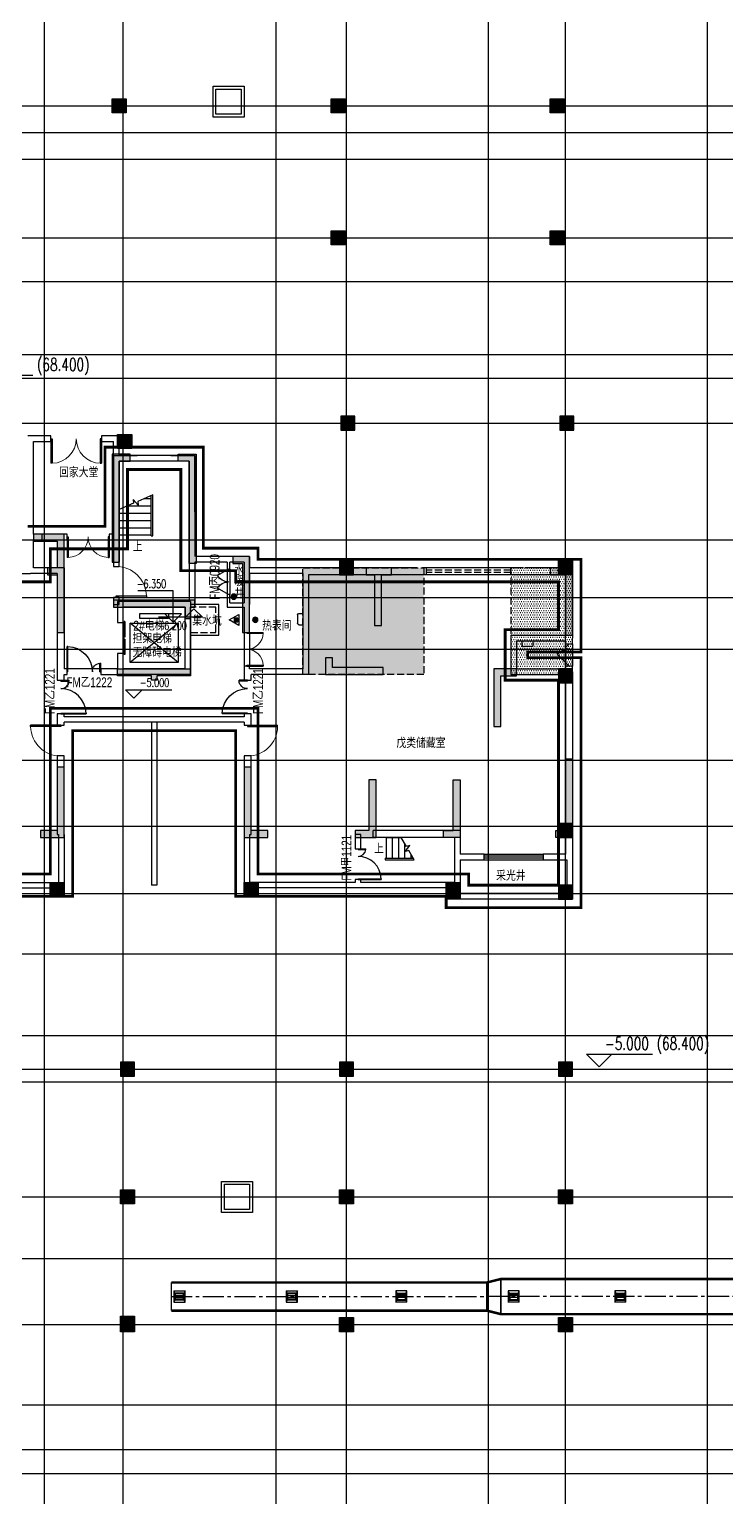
# Model space of a CAD drawing. Extents: x 369444 to 684549, y -549309 to 575337.
# Drawn here: x 442531 to 467325, y 120682 to 172933 of the extents above; entities that cross this region are included whole.
import ezdxf

# ---------------------------------------------------------------- set-up
doc = ezdxf.new("R2010")
doc.units = 0
doc.header["$LTSCALE"] = 1000
doc.header["$MEASUREMENT"] = 0
doc.linetypes.add('CENTER2', pattern=[1.125, 0.75, -0.125, 0.125, -0.125])
doc.linetypes.add('DASH', pattern=[0.35, 0.25, -0.1])
for name, color, linetype in [('A-ANNO-符号', 3, 'Continuous'), ('A-DIM-门窗', 181, 'Continuous'), ('A-STAIR', 83, 'Continuous'), ('A-WINDOW', 4, 'Continuous'), ('COLUMN', 9, 'Continuous'), ('DIM_ELEV', 3, 'Continuous'), ('DOOR_FIRE', 4, 'Continuous'), ('DOOR_FIRE_TEXT', 7, 'Continuous'), ('DOTE', 1, 'Continuous'), ('DUCT-排烟中心线', 5, 'CENTER2'), ('DUCT-排烟法兰', 4, 'Continuous'), ('DUCT-排烟管', 2, 'Continuous'), ('DUCT-排烟管端线', 4, 'Continuous'), ('EQUIP_地漏', 7, 'Continuous'), ('EQUIP_消防', 7, 'Continuous'), ('EVTR', 2, 'Continuous'), ('T-填充', 8, 'Continuous'), ('WALL', 9, 'Continuous'), ('WINDOW', 4, 'Continuous'), ('大样填充', 8, 'Continuous'), ('房间名称', 72, 'Continuous'), ('文字', 2, 'Continuous'), ('景观场地标高', 4, 'Continuous'), ('砼墙', 151, 'Continuous'), ('车库集水坑', 60, 'Continuous'), ('防火分区线', 7, 'Continuous'), ('集水坑', 4, 'Continuous'), ('风管标注', 3, 'Continuous')]:
    doc.layers.add(name, color=color, linetype=linetype)
doc.layers.add('A-WALL', color=2, linetype='Continuous', lineweight=30)
doc.styles.add('_HNSJY', font='HNSJY-07.shx', dxfattribs={"width": 0.75, "bigfont": 'HNSJY-HZ.shx'})
doc.styles.add('_TCH_DIM', font='SIMPLEX', dxfattribs={"bigfont": 'GBCBIG'})
doc.styles.add('HNSJY', font='hnsjy-07.shx', dxfattribs={"width": 0.8, "bigfont": 'hnsjy-hz.shx'})
pattern_1 = [(0, (0, 0), (39.6875, 79.375), [0, -79.375])]

# ---------------------------------------------------------------- blocks, each defined once
blk = doc.blocks.new('column500')
h = blk.add_hatch(color=0)
h.dxf.hatch_style = 1
h.paths.add_polyline_path([(-216381, -381440), (-215881, -381440), (-215881, -380940), (-216381, -380940)])
at = {"color": 0}
blk.add_lwpolyline([(-216381, -381440), (-215881, -381440), (-215881, -380940), (-216381, -380940)], close=True, dxfattribs=at)
blk = doc.blocks.new('56154dghgh')
at = {"layer": '车库集水坑', "lineweight": -2}
for points in [[(525097111, 3952329891), (525098211, 3952329891), (525098211, 3952328791), (525097111, 3952328791)], [(525097211, 3952329791), (525098111, 3952329791), (525098111, 3952328891), (525097211, 3952328891)]]:
    blk.add_lwpolyline(points, close=True, dxfattribs=at)
blk = doc.blocks.new('165gsff')
at = {"layer": 'COLUMN', "lineweight": -2, "ltscale": 6}
blk.add_hatch(color=256, dxfattribs=at).paths.add_polyline_path([(38490804507.5, 3905235777.5), (38490805007.5, 3905235777.5), (38490805007.5, 3905235177.5), (38490804507.5, 3905235177.5)])
at = {"color": 0}
blk.add_lwpolyline([(38490804507.5, 3905235777.5), (38490805007.5, 3905235777.5), (38490805007.5, 3905235177.5), (38490804507.5, 3905235177.5)], close=True, dxfattribs=at)
blk = doc.blocks.new('550zhuziokjdfsg')
at = {"layer": 'COLUMN', "lineweight": -2, "ltscale": 6}
blk.add_hatch(color=256, dxfattribs=at).paths.add_polyline_path([(38494751395, 3903816098), (38494751895, 3903816098), (38494751895, 3903815548), (38494751395, 3903815548)])
at = {"color": 0}
blk.add_lwpolyline([(38494751395, 3903816098), (38494751895, 3903816098), (38494751895, 3903815548), (38494751395, 3903815548)], close=True, dxfattribs=at)
blk = doc.blocks.new('fsdfsdfsd')
at = {"layer": 'WALL'}
for p, q in [((54191, -445456), (54041, -445456)), ((54241, -445506), (54241, -445806)), ((54191, -445856), (54041, -445856))]:
    blk.add_line(p, q, dxfattribs=at)
for centre, start, end in [((54191, -445506), 0, 90), ((54191, -445806), 270, 0)]:
    blk.add_arc(centre, 50, start, end, dxfattribs=at)
blk = doc.blocks.new('ryrtuytuyu')
at = {"layer": '砼墙', "color": 0, "lineweight": -2, "ltscale": 1}
for points in [[(511358, 262199), (511758, 262199), (511758, 262449), (511108, 262449), (511108, 258599), (511358, 258599)], [(513858, 258549), (513858, 262199), (513458, 262199), (513458, 262449), (514108, 262449), (514108, 258549)], [(509158, 258149), (509158, 256099), (509408, 256099), (509408, 258149), (509408, 259599), (508608, 259599), (508608, 259349), (509158, 259349), (509158, 258399), (508808, 258399), (508808, 258149)], [(516008, 256099), (516008, 258799), (515408, 258799), (515408, 258549), (515758, 258549), (515758, 256099)], [(520458, 256348), (520708, 256348), (520708, 258149), (521058, 258149), (521058, 258399), (520458, 258399), (520158, 258399), (520158, 258149), (520458, 258149)], [(526708, 258149), (527258, 258149), (527258, 255999), (527508, 255999), (527508, 258399), (526708, 258399)], [(511158, 257249), (511158, 256999), (513708, 256999), (513708, 256599), (513908, 256599), (513908, 256999), (514058, 256999), (514058, 257249), (513708, 257249)], [(518708, 255199), (518708, 254599), (520758, 254599), (520758, 254849), (518958, 254849), (518958, 255199)], [(512708, 254549), (512708, 254399), (512508, 254399), (512508, 254549), (511308, 254549), (511308, 254799), (513908, 254799), (513908, 254549)], [(525508, 254799), (524708, 254799), (524708, 252749), (524958, 252749), (524958, 254549), (525508, 254549)], [(527508, 251599), (527508, 248799), (526908, 248799), (526908, 249049), (527258, 249049), (527258, 251599)], [(509158, 251299), (509158, 249049), (508558, 249049), (508558, 248799), (509408, 248799), (509408, 251299)], [(515808, 251299), (515808, 248799), (516658, 248799), (516658, 249049), (516058, 249049), (516058, 251299)], [(520258, 250849), (520258, 249049), (519768, 249049), (519768, 248799), (520508, 248799), (520508, 249049), (520508, 250849)], [(523508, 250849), (523508, 249049), (523508, 248799), (522908, 248799), (522908, 249049), (523258, 249049), (523258, 250849)]]:
    blk.add_lwpolyline(points, close=True, dxfattribs=at)
blk = doc.blocks.new('$WINLIB2D$00000001')
at = {"color": 0}
for points in [[(-0.5, 0.5), (-0.5, -0.5)], [(-0.5, 0.5), (0.5, 0.5)], [(0.5, -0.5), (0.5, 0.5)], [(0.5, 0.167), (-0.5, 0.167)], [(0.5, -0.167), (-0.5, -0.167)], [(-0.5, -0.5), (0.5, -0.5)]]:
    blk.add_lwpolyline(points, dxfattribs=at)
blk = doc.blocks.new('treytruytuyu')
at = {"layer": 'T-填充'}
h = blk.add_hatch(dxfattribs=at)
h.set_pattern_fill('DOTS', color=256, scale=50, style=0)
h.set_pattern_definition(pattern_1)
h.paths.add_polyline_path([(177981, 262236), (182281, 262236), (182281, 258436), (177981, 258436)])
h.paths.add_polyline_path([(162981, 258436), (166581, 258436), (166581, 262236), (162981, 262236)])
h.paths.add_polyline_path([(148881, 262236), (152481, 262236), (152481, 258436), (148881, 258436)])
h.paths.add_polyline_path([(133081, 262236), (136681, 262236), (136681, 258436), (133081, 258436)])
h = blk.add_hatch(dxfattribs=at)
h.set_pattern_fill('DOTS', color=256, scale=50, style=0)
h.set_pattern_definition(pattern_1)
h.paths.add_polyline_path([(187581, 262236), (185381, 262236), (185381, 258436), (187581, 258436)])
at = {"layer": 'A-DIM-门窗', "color": 0, "linetype": 'DASH'}
for points in [[(177981, 262236), (182281, 262236), (182281, 258436), (177981, 258436)], [(187581, 262236), (185381, 262236), (185381, 258436), (187581, 258436)]]:
    blk.add_lwpolyline(points, close=True, dxfattribs=at)
blk = doc.blocks.new('yttytuyt')
at = {"layer": 'A-DIM-门窗'}
h = blk.add_hatch(color=0, dxfattribs=at)
h.dxf.hatch_style = 1
h.paths.add_polyline_path([(261169, 335806), (261169, 335656), (261369, 335656), (261369, 335806), (262569, 335806), (262569, 336056), (259969, 336056), (259969, 335806)])
h.paths.add_polyline_path([(269169, 332106), (269169, 330306), (269169, 330056), (268429, 330056), (268429, 330306), (268919, 330306), (268919, 332106)])
h.paths.add_polyline_path([(262719, 338506), (262719, 338256), (260169, 338256), (260169, 337856), (259969, 337856), (259969, 338256), (259819, 338256), (259819, 338506), (260169, 338506)])
h.paths.add_polyline_path([(269719, 339656), (269719, 339406), (269369, 339406), (269369, 337606), (269119, 337606), (269119, 339406), (268819, 339406), (268819, 339656), (269369, 339656)])
h.paths.add_polyline_path([(275369, 339656), (276169, 339656), (276169, 337256), (275919, 337256), (275919, 339406), (275369, 339406)])
h.paths.add_polyline_path([(253419, 337606), (253169, 337606), (253169, 339406), (252819, 339406), (252819, 339656), (253419, 339656), (253719, 339656), (253719, 339406), (253419, 339406)])
h.paths.add_polyline_path([(247169, 339406), (246619, 339406), (246619, 337256), (246369, 337256), (246369, 339656), (247169, 339656)])
h.paths.add_polyline_path([(248369, 336056), (249169, 336056), (249169, 334006), (248919, 334006), (248919, 335806), (248369, 335806)])
h.paths.add_polyline_path([(274169, 335806), (273619, 335806), (273619, 334006), (273369, 334006), (273369, 336056), (274169, 336056)])
h.paths.add_polyline_path([(257869, 337356), (257869, 340056), (258469, 340056), (258469, 339806), (258119, 339806), (258119, 337356)])
h.paths.add_polyline_path([(264719, 339406), (264719, 337356), (264469, 337356), (264469, 339406), (264469, 340856), (265269, 340856), (265269, 340606), (264719, 340606), (264719, 339656), (265069, 339656), (265069, 339406)])
h.paths.add_polyline_path([(276169, 330056), (275569, 330056), (275569, 330306), (275919, 330306), (275919, 332856), (276169, 332856)])
h.paths.add_polyline_path([(271919, 330306), (271569, 330306), (271569, 330056), (272169, 330056), (272169, 330306), (272169, 332106), (271919, 332106)])
h.paths.add_polyline_path([(264719, 332556), (264719, 330306), (265319, 330306), (265319, 330056), (264469, 330056), (264469, 332556)])
h.paths.add_polyline_path([(258069, 332556), (258069, 330056), (257219, 330056), (257219, 330306), (257819, 330306), (257819, 332556)])
h.paths.add_polyline_path([(253619, 332106), (253619, 330306), (254109, 330306), (254109, 330056), (253369, 330056), (253369, 330306), (253369, 332106)])
h.paths.add_polyline_path([(250369, 332106), (250369, 330306), (250369, 330056), (250969, 330056), (250969, 330306), (250619, 330306), (250619, 332106)])
h.paths.add_polyline_path([(246369, 332856), (246369, 330056), (246969, 330056), (246969, 330306), (246619, 330306), (246619, 332856)])
h.paths.add_polyline_path([(267619, 336456), (267619, 336106), (269419, 336106), (269419, 335856), (267369, 335856), (267369, 336456)])
h.paths.add_polyline_path([(255169, 336456), (255169, 335856), (253119, 335856), (253119, 336106), (254919, 336106), (254919, 336456)])
h.paths.add_polyline_path([(262519, 343456), (262119, 343456), (262119, 343706), (262769, 343706), (262769, 339856), (262519, 339856)])
h.paths.add_polyline_path([(260019, 339806), (260019, 343456), (260419, 343456), (260419, 343706), (259769, 343706), (259769, 339806)])
edge = h.paths.add_edge_path()
edge.add_line((276269, 339656), (276169, 339656))
edge.add_line((276269, 339406), (276169, 339406))
edge.add_line((276269, 330306), (276169, 330306))
edge.add_line((276269, 330056), (276169, 330056))
at = {"layer": '砼墙', "color": 0, "lineweight": -3, "ltscale": 1}
for points in [[(260019, 339806), (260019, 343456), (260419, 343456), (260419, 343706), (259769, 343706), (259769, 339806)], [(262519, 343456), (262119, 343456), (262119, 343706), (262769, 343706), (262769, 339856), (262519, 339856)], [(264719, 339406), (264719, 337356), (264469, 337356), (264469, 339406), (264469, 340856), (265269, 340856), (265269, 340606), (264719, 340606), (264719, 339656), (265069, 339656), (265069, 339406)], [(247169, 339406), (246619, 339406), (246619, 337256), (246369, 337256), (246369, 339656), (247169, 339656)], [(253419, 337606), (253169, 337606), (253169, 339406), (252819, 339406), (252819, 339656), (253419, 339656), (253719, 339656), (253719, 339406), (253419, 339406)], [(257869, 337356), (257869, 340056), (258469, 340056), (258469, 339806), (258119, 339806), (258119, 337356)], [(262719, 338506), (262719, 338256), (260169, 338256), (260169, 337856), (259969, 337856), (259969, 338256), (259819, 338256), (259819, 338506), (260169, 338506)], [(248369, 336056), (249169, 336056), (249169, 334006), (248919, 334006), (248919, 335806), (248369, 335806)], [(255169, 336456), (255169, 335856), (253119, 335856), (253119, 336106), (254919, 336106), (254919, 336456)], [(261169, 335806), (261169, 335656), (261369, 335656), (261369, 335806), (262569, 335806), (262569, 336056), (259969, 336056), (259969, 335806)], [(246369, 332856), (246369, 330056), (246969, 330056), (246969, 330306), (246619, 330306), (246619, 332856)], [(258069, 332556), (258069, 330056), (257219, 330056), (257219, 330306), (257819, 330306), (257819, 332556)], [(264719, 332556), (264719, 330306), (265319, 330306), (265319, 330056), (264469, 330056), (264469, 332556)], [(250369, 332106), (250369, 330306), (250369, 330056), (250969, 330056), (250969, 330306), (250619, 330306), (250619, 332106)], [(253619, 332106), (253619, 330306), (254109, 330306), (254109, 330056), (253369, 330056), (253369, 330306), (253369, 332106)]]:
    blk.add_lwpolyline(points, close=True, dxfattribs=at)
blk = doc.blocks.new('$TwtSys$00000141')
for p, q in [((-94, 8), (-10, 92)), ((-94, 8), (-10, 92)), ((-87, -35), (35, 87)), ((-87, -35), (35, 87)), ((-66, -66), (66, 66)), ((-66, -66), (66, 66)), ((-32, -87), (88, 33)), ((-32, -87), (88, 33)), ((11, -92), (92, -11)), ((11, -92), (92, -11))]:
    blk.add_line(p, q)
blk.add_circle((0, 0), 94)
blk.add_circle((0, 0), 94)
blk = doc.blocks.new('$ATTACHMENT$00000214')
h = blk.add_hatch()
h.set_pattern_fill('ANSI31', color=256, scale=200, style=0)
h.set_pattern_definition([(45, (-38543.802, -6842.639), (-17.67767, 17.67767), [])])
h.paths.add_polyline_path([(-65, 2), (65, 2), (65, -128), (-65, -128)])
for points in [[(0, 172), (-198, -172), (198, -172)], [(-65, 2), (65, 2), (65, -128), (-65, -128)]]:
    blk.add_lwpolyline(points, close=True)
blk = doc.blocks.new('truytuyiuy')
at = {"layer": 'EQUIP_地漏', "xscale": -0.9999999999999984, "rotation": 135.0000000000015}
for p in [(175511, 253571), (176281, 252751)]:
    blk.add_blockref('$TwtSys$00000141', p, dxfattribs=at)
at = {"layer": 'EQUIP_消防', "xscale": -1, "rotation": 90}
blk.add_blockref('$ATTACHMENT$00000214', (175529, 252747), dxfattribs=at)
blk = doc.blocks.new('$DorLib2D$00000002')
for p, q in [((-0.5, 0), (-0.5, 0.4875)), ((-0.475, 0.4875), (-0.5, 0.4875)), ((-0.475, 0), (-0.475, 0.4875)), ((0.475, 0), (0.475, 0.4875)), ((0.475, 0.4875), (0.5, 0.4875)), ((0.5, 0), (0.5, 0.4875)), ((-0.5, 0), (-0.475, 0)), ((0.5, 0), (0.475, 0))]:
    blk.add_line(p, q)
at = {"lineweight": 13}
for centre, start, end in [((-0.4875, 0), 0, 88.53072), ((0.4875, 0), 91.46928, 180)]:
    blk.add_arc(centre, 0.4875, start, end, dxfattribs=at)
blk = doc.blocks.new('$DorLib2D$00000225')
at = {"color": 0}
for p, q in [((0.475, -0.001), (0.475, 0.752)), ((0.475, 0.752), (0.5, 0.752)), ((0.5, -0.001), (0.5, 0.752)), ((-0.5, 0), (-0.5, 0.252)), ((-0.475, 0.252), (-0.5, 0.252)), ((-0.475, 0), (-0.5, 0)), ((-0.475, 0), (-0.475, 0.252)), ((0.475, -0.001), (0.5, -0.001))]:
    blk.add_line(p, q, dxfattribs=at)
for centre, radius, start, end in [((0.505, -0.002), 0.755, 92.2493, 179.7238), ((-0.501, 0.003), 0.251, 359.7899, 84.0974)]:
    blk.add_arc(centre, radius, start, end, dxfattribs=at)
blk = doc.blocks.new('$DORLIB2D$00000127')
at = {"color": 0}
for points in [[(-0.533, 0.795), (-0.533, 0.69)], [(-0.033, 0.795), (-0.533, 0.795)], [(-0.033, 0.69), (-0.533, 0.69)], [(0.5, 0.5), (-0.5, 0.5)], [(-0.033, 0.795), (-0.033, 0.69)], [(0.533, 0.795), (0.033, 0.795)], [(0.033, 0.795), (0.033, 0.69)], [(0.533, 0.69), (0.033, 0.69)], [(0.533, 0.795), (0.533, 0.69)]]:
    blk.add_lwpolyline(points, dxfattribs=at)
blk = doc.blocks.new('$DorLib2D$00000001')
for p, q in [((0.45, 0.975), (0.5, 0.975)), ((0.45, 0), (0.45, 0.975)), ((0.5, 0), (0.5, 0.975)), ((0.5, 0), (0.45, 0))]:
    blk.add_line(p, q)
at = {"lineweight": 13}
blk.add_arc((0.475, 0), 0.975, 91.4693, 180, dxfattribs=at)
blk = doc.blocks.new('$DorLib2D$00000222')
at = {"color": 0}
for p, q in [((-0.5, 0), (-0.322, 0.178)), ((0.5, -0.001), (-0.031, 0.53))]:
    blk.add_line(p, q, dxfattribs=at)
for centre, radius, start, end in [((-0.501, 0.003), 0.251, 359.78987, 44.45666), ((0.505, -0.002), 0.755, 135.22248, 179.72377)]:
    blk.add_arc(centre, radius, start, end, dxfattribs=at)
blk = doc.blocks.new('$DorLib2D$00000231')
at = {"color": 0}
for p, q in [((-0.5, 0), (-0.25, 0.433)), ((0.5, 0), (0.25, 0.433))]:
    blk.add_line(p, q, dxfattribs=at)
for centre, start, end in [((-0.5, 0), 0, 60), ((0.5, 0), 120, 180)]:
    blk.add_arc(centre, 0.5, start, end, dxfattribs=at)
blk = doc.blocks.new('N-风管')
at = {"color": 0, "linetype": 'Continuous'}
for p, q in [((38489283629.958809, 3905222480.368557, 2600), (38489284029.958809, 3905222480.368557, 2600)), ((38489287629.958809, 3905222480.368557, 2600), (38489288029.958809, 3905222480.368557, 2600)), ((38489291930.83979, 3905222080.368557, 2600), (38489291530.83979, 3905222080.368557, 2600)), ((38489295930.83979, 3905222080.368557, 2600), (38489295530.83979, 3905222080.368557, 2600)), ((38489299730.83979, 3905222080.368557, 2600), (38489299330.83979, 3905222080.368557, 2600))]:
    blk.add_line(p, q, dxfattribs=at)
at = {"color": 0}
for p, q in [((38489283629.958809, 3905222480.368557, 2600), (38489283629.958809, 3905222080.368557, 2600)), ((38489283629.958809, 3905222480.368557, 2600), (38489283669.958809, 3905222391.479669, 2600)), ((38489283669.958809, 3905222169.257446, 2600), (38489283629.958809, 3905222080.368557, 2600)), ((38489283629.958809, 3905222080.368557, 2600), (38489284029.958809, 3905222080.368557, 2600)), ((38489283669.958809, 3905222317.405594, 2600), (38489283981.958809, 3905222317.405594, 2600)), ((38489283669.958809, 3905222243.331521, 2600), (38489283981.958809, 3905222243.331521, 2600)), ((38489284029.958809, 3905222480.368557, 2600), (38489283981.958809, 3905222391.479669, 2600)), ((38489284029.958809, 3905222080.368557, 2600), (38489283981.958809, 3905222169.257446, 2600)), ((38489284029.958809, 3905222080.368557, 2600), (38489284029.958809, 3905222480.368557, 2600)), ((38489287629.958809, 3905222480.368557, 2600), (38489287629.958809, 3905222080.368557, 2600)), ((38489287629.958809, 3905222480.368557, 2600), (38489287669.958809, 3905222391.479669, 2600)), ((38489287669.958809, 3905222169.257446, 2600), (38489287629.958809, 3905222080.368557, 2600)), ((38489287629.958809, 3905222080.368557, 2600), (38489288029.958809, 3905222080.368557, 2600)), ((38489287669.958809, 3905222317.405594, 2600), (38489287981.958809, 3905222317.405594, 2600)), ((38489287669.958809, 3905222243.331521, 2600), (38489287981.958809, 3905222243.331521, 2600)), ((38489288029.958809, 3905222480.368557, 2600), (38489287981.958809, 3905222391.479669, 2600)), ((38489288029.958809, 3905222080.368557, 2600), (38489287981.958809, 3905222169.257446, 2600)), ((38489288029.958809, 3905222080.368557, 2600), (38489288029.958809, 3905222480.368557, 2600)), ((38489291530.83979, 3905222480.368557, 2600), (38489291578.83979, 3905222391.479669, 2600)), ((38489291930.83979, 3905222480.368557, 2600), (38489291530.83979, 3905222480.368557, 2600)), ((38489291530.83979, 3905222480.368557, 2600), (38489291530.83979, 3905222080.368557, 2600)), ((38489291530.83979, 3905222080.368557, 2600), (38489291578.83979, 3905222169.257446, 2600)), ((38489291890.83979, 3905222317.405594, 2600), (38489291578.83979, 3905222317.405594, 2600)), ((38489291890.83979, 3905222243.331521, 2600), (38489291578.83979, 3905222243.331521, 2600)), ((38489291890.83979, 3905222391.479669, 2600), (38489291930.83979, 3905222480.368557, 2600)), ((38489291930.83979, 3905222080.368557, 2600), (38489291890.83979, 3905222169.257446, 2600)), ((38489291930.83979, 3905222080.368557, 2600), (38489291930.83979, 3905222480.368557, 2600)), ((38489295530.83979, 3905222480.368557, 2600), (38489295578.83979, 3905222391.479669, 2600)), ((38489295930.83979, 3905222480.368557, 2600), (38489295530.83979, 3905222480.368557, 2600)), ((38489295530.83979, 3905222480.368557, 2600), (38489295530.83979, 3905222080.368557, 2600)), ((38489295530.83979, 3905222080.368557, 2600), (38489295578.83979, 3905222169.257446, 2600)), ((38489295890.83979, 3905222317.405594, 2600), (38489295578.83979, 3905222317.405594, 2600)), ((38489295890.83979, 3905222243.331521, 2600), (38489295578.83979, 3905222243.331521, 2600)), ((38489295890.83979, 3905222391.479669, 2600), (38489295930.83979, 3905222480.368557, 2600)), ((38489295930.83979, 3905222080.368557, 2600), (38489295890.83979, 3905222169.257446, 2600)), ((38489295930.83979, 3905222080.368557, 2600), (38489295930.83979, 3905222480.368557, 2600)), ((38489299330.83979, 3905222480.368557, 2600), (38489299378.83979, 3905222391.479669, 2600)), ((38489299730.83979, 3905222480.368557, 2600), (38489299330.83979, 3905222480.368557, 2600)), ((38489299330.83979, 3905222480.368557, 2600), (38489299330.83979, 3905222080.368557, 2600)), ((38489299330.83979, 3905222080.368557, 2600), (38489299378.83979, 3905222169.257446, 2600)), ((38489299690.83979, 3905222317.405594, 2600), (38489299378.83979, 3905222317.405594, 2600)), ((38489299690.83979, 3905222243.331521, 2600), (38489299378.83979, 3905222243.331521, 2600)), ((38489299690.83979, 3905222391.479669, 2600), (38489299730.83979, 3905222480.368557, 2600)), ((38489299730.83979, 3905222080.368557, 2600), (38489299690.83979, 3905222169.257446, 2600)), ((38489299730.83979, 3905222080.368557, 2600), (38489299730.83979, 3905222480.368557, 2600))]:
    blk.add_line(p, q, dxfattribs=at)
at = {"color": 0, "lineweight": 40}
for p, q in [((38489283669.958809, 3905222391.479669, 2600), (38489283669.958809, 3905222169.257446, 2600)), ((38489283981.958809, 3905222391.479669, 2600), (38489283669.958809, 3905222391.479669, 2600)), ((38489283981.958809, 3905222169.257446, 2600), (38489283669.958809, 3905222169.257446, 2600)), ((38489283981.958809, 3905222169.257446, 2600), (38489283981.958809, 3905222391.479669, 2600)), ((38489287669.958809, 3905222391.479669, 2600), (38489287669.958809, 3905222169.257446, 2600)), ((38489287981.958809, 3905222391.479669, 2600), (38489287669.958809, 3905222391.479669, 2600)), ((38489287981.958809, 3905222169.257446, 2600), (38489287669.958809, 3905222169.257446, 2600)), ((38489287981.958809, 3905222169.257446, 2600), (38489287981.958809, 3905222391.479669, 2600)), ((38489291578.83979, 3905222391.479669, 2600), (38489291578.83979, 3905222169.257446, 2600)), ((38489291578.83979, 3905222391.479669, 2600), (38489291890.83979, 3905222391.479669, 2600)), ((38489291578.83979, 3905222169.257446, 2600), (38489291890.83979, 3905222169.257446, 2600)), ((38489291890.83979, 3905222169.257446, 2600), (38489291890.83979, 3905222391.479669, 2600)), ((38489295578.83979, 3905222391.479669, 2600), (38489295578.83979, 3905222169.257446, 2600)), ((38489295578.83979, 3905222391.479669, 2600), (38489295890.83979, 3905222391.479669, 2600)), ((38489295578.83979, 3905222169.257446, 2600), (38489295890.83979, 3905222169.257446, 2600)), ((38489295890.83979, 3905222169.257446, 2600), (38489295890.83979, 3905222391.479669, 2600)), ((38489299378.83979, 3905222391.479669, 2600), (38489299378.83979, 3905222169.257446, 2600)), ((38489299378.83979, 3905222391.479669, 2600), (38489299690.83979, 3905222391.479669, 2600)), ((38489299378.83979, 3905222169.257446, 2600), (38489299690.83979, 3905222169.257446, 2600)), ((38489299690.83979, 3905222169.257446, 2600), (38489299690.83979, 3905222391.479669, 2600))]:
    blk.add_line(p, q, dxfattribs=at)
at = {"layer": 'DUCT-排烟中心线', "color": 0}
for p, q in [((38489283539.664108, 3905222280.368557), (38489294774.427269, 3905222280.368557)), ((38489295274.627274, 3905222280.368544), (38489294774.627274, 3905222280.368557)), ((38489305655.464371, 3905222280.368559), (38489295274.827263, 3905222280.368544))]:
    blk.add_line(p, q, dxfattribs=at)
at = {"layer": 'DUCT-排烟法兰', "color": 0}
for p, q in [((38489294774.527267, 3905222810.368557), (38489294774.527267, 3905221750.368557)), ((38489295274.727257, 3905221625.368544), (38489295274.727257, 3905222935.368544))]:
    blk.add_line(p, q, dxfattribs=at)
at = {"layer": 'DUCT-排烟管', "color": 0, "const_width": 90}
for points in [[(38489294774.427269, 3905222780.368557), (38489283539.664108, 3905222780.368557)], [(38489295274.627274, 3905222905.368544), (38489294774.627274, 3905222780.368557)], [(38489305655.464371, 3905222905.368559), (38489295274.827263, 3905222905.368544)], [(38489283539.664108, 3905221780.368557), (38489294774.427269, 3905221780.368557)], [(38489295274.627274, 3905221655.368544), (38489294774.627274, 3905221780.368557)], [(38489295274.827263, 3905221655.368544), (38489305655.464371, 3905221655.368559)]]:
    blk.add_lwpolyline(points, dxfattribs=at)
at = {"layer": 'DUCT-排烟管端线', "color": 0}
for p, q in [((38489283539.664108, 3905222780.368557), (38489283539.664108, 3905221780.368557)), ((38489294774.427269, 3905221780.368557), (38489294774.427269, 3905222780.368557)), ((38489294774.627274, 3905222780.368557), (38489294774.627274, 3905221780.368557)), ((38489295274.627274, 3905221655.368544), (38489295274.627274, 3905222905.368544)), ((38489295274.827263, 3905222905.368544), (38489295274.827263, 3905221655.368544))]:
    blk.add_line(p, q, dxfattribs=at)

msp = doc.modelspace()

# ---------------------------------------------------------------- hatches: boundary and pattern name
at = {"layer": 'A-DIM-门窗'}
h = msp.add_hatch(color=8, dxfattribs=at)
h.dxf.hatch_style = 1
h.paths.add_polyline_path([(447074.5, 149907), (447074.5, 149757), (446874.5, 149757), (446874.5, 149907), (445674.5, 149907), (445674.5, 150157), (448274.5, 150157), (448274.5, 149907)])
h.paths.add_polyline_path([(439074.5, 146207), (439074.5, 144407), (439074.5, 144157), (439814.5, 144157), (439814.5, 144407), (439324.5, 144407), (439324.5, 146207)])
h.paths.add_polyline_path([(445524.5, 152607), (445524.5, 152357), (448074.5, 152357), (448074.5, 151957), (448274.5, 151957), (448274.5, 152357), (448424.5, 152357), (448424.5, 152607), (448074.5, 152607)])
h.paths.add_polyline_path([(438524.5, 153757), (438524.5, 153507), (438874.5, 153507), (438874.5, 151707), (439124.5, 151707), (439124.5, 153507), (439424.5, 153507), (439424.5, 153757), (438874.5, 153757)])
h.paths.add_polyline_path([(432874.5, 153757), (432074.5, 153757), (432074.5, 151357), (432324.5, 151357), (432324.5, 153507), (432874.5, 153507)])
h.paths.add_polyline_path([(454824.5, 151706.6), (455074.5, 151706.6), (455074.5, 153507), (455424.5, 153507), (455424.5, 153757), (454824.5, 153757), (454524.5, 153757), (454524.5, 153507), (454824.5, 153507)])
h.paths.add_polyline_path([(461074.5, 153507), (461624.5, 153507), (461624.5, 151357), (461874.5, 151357), (461874.5, 153757), (461074.5, 153757)])
h.paths.add_polyline_path([(459874.5, 150157), (459074.5, 150157), (459074.5, 148107), (459324.5, 148107), (459324.5, 149907), (459874.5, 149907)])
h.paths.add_polyline_path([(434074.5, 149907), (434624.5, 149907), (434624.5, 148107), (434874.5, 148107), (434874.5, 150157), (434074.5, 150157)])
h.paths.add_polyline_path([(450374.5, 151457), (450374.5, 154157), (449774.5, 154157), (449774.5, 153907), (450124.5, 153907), (450124.5, 151457)])
h.paths.add_polyline_path([(443524.5, 153507), (443524.5, 151457), (443774.5, 151457), (443774.5, 153507), (443774.5, 154957), (442674.5, 154957), (442674.5, 154707), (443524.5, 154707), (443524.5, 153757), (443174.5, 153757), (443174.5, 153507)])
h.paths.add_polyline_path([(432074.5, 144157), (432674.5, 144157), (432674.5, 144407), (432324.5, 144407), (432324.5, 146957), (432074.5, 146957)])
h.paths.add_polyline_path([(436324.5, 144407), (436674.5, 144407), (436674.5, 144157), (436074.5, 144157), (436074.5, 144407), (436074.5, 146207), (436324.5, 146207)])
h.paths.add_polyline_path([(443524.5, 146657), (443524.5, 144407), (442924.5, 144407), (442924.5, 144157), (443774.5, 144157), (443774.5, 146657)])
h.paths.add_polyline_path([(450174.5, 146657), (450174.5, 144157), (451024.5, 144157), (451024.5, 144407), (450424.5, 144407), (450424.5, 146657)])
h.paths.add_polyline_path([(454624.5, 146207), (454624.5, 144407), (454134.5, 144407), (454134.5, 144157), (454874.5, 144157), (454874.5, 144407), (454874.5, 146207)])
h.paths.add_polyline_path([(457874.5, 146207), (457874.5, 144407), (457874.5, 144157), (457274.5, 144157), (457274.5, 144407), (457624.5, 144407), (457624.5, 146207)])
h.paths.add_polyline_path([(461874.5, 146957), (461874.5, 144157), (461274.5, 144157), (461274.5, 144407), (461624.5, 144407), (461624.5, 146957)])
h.paths.add_polyline_path([(440624.5, 150557), (440624.5, 150207), (438824.5, 150207), (438824.5, 149957), (440874.5, 149957), (440874.5, 150557)])
h.paths.add_polyline_path([(453074.5, 150557), (453074.5, 149957), (455124.5, 149957), (455124.5, 150207), (453324.5, 150207), (453324.5, 150557)])
h.paths.add_polyline_path([(445724.5, 157557), (446124.5, 157557), (446124.5, 157807), (445474.5, 157807), (445474.5, 153957), (445724.5, 153957)])
h.paths.add_polyline_path([(448224.5, 153907), (448224.5, 157557), (447824.5, 157557), (447824.5, 157807), (448474.5, 157807), (448474.5, 153907)])
edge = h.paths.add_edge_path()
edge.add_line((431974.5, 153757), (432074.5, 153757))
edge.add_line((431974.5, 153507), (432074.5, 153507))
edge.add_line((431974.5, 144407), (432074.5, 144407))
edge.add_line((431974.5, 144157), (432074.5, 144157))

# ---------------------------------------------------------------- linework, layer by layer
at = {"layer": 'A-ANNO-符号'}
for points in [[(446324.5, 154797, 0, 0, 0), (446324.5, 155667, 80, 0, 0), (446324.5, 155967, 0, 0, 0)], [(455124.5, 143757, 0, 0, 0), (455594.5, 143757, 80, 0, 0), (455894.5, 143757, 0, 0, 0)]]:
    msp.add_lwpolyline(points, format="xyseb", dxfattribs=at)
at = {"layer": 'A-STAIR'}
for p, q in [((446924.5, 156357), (446388.6, 156124.8)), ((446864.5, 154897), (446864.5, 156331)), ((446924.5, 154927), (446924.5, 156357)), ((446924.5, 154897), (446924.5, 156357)), ((446242.1, 156061.3), (445724.5, 155837)), ((445724.5, 154927), (445724.5, 155837)), ((446024.5, 155967), (446864.5, 155967)), ((446408.4, 155991.2), (446223.5, 156186.6)), ((446223.5, 156186.6), (446242.1, 156061.3)), ((446388.6, 156124.8), (446408.4, 155991.2)), ((446624.5, 156227), (446864.5, 156227)), ((445724.5, 155707), (446864.5, 155707)), ((445724.5, 155447), (446864.5, 155447)), ((445724.5, 155187), (446864.5, 155187)), ((445724.5, 154927), (446864.5, 154927)), ((446864.5, 154897), (446924.5, 154897)), ((455234.5, 144157), (455773.5, 144157)), ((455234.5, 144157), (455234.5, 143417)), ((455454.5, 144157), (455454.5, 143417)), ((455674.5, 144157), (455674.5, 143417)), ((455959.6, 143834.8), (455773.5, 144157)), ((455894.5, 143947.5), (455894.5, 143417)), ((455909, 143661.5), (456081.9, 143867.6)), ((456039.4, 143696.5), (455909, 143661.5)), ((456081.9, 143867.6), (455959.6, 143834.8)), ((456235.4, 143357), (456039.4, 143696.5)), ((455204.5, 143417), (456200.8, 143417)), ((455204.5, 143417), (455204.5, 143357)), ((455204.5, 143357), (456235.4, 143357)), ((455234.5, 143357), (456235.4, 143357)), ((456114.5, 143566.5), (456114.5, 143417))]:
    msp.add_line(p, q, dxfattribs=at)
at = {"layer": 'A-WALL', "color": 0}
for p, q in [((459674.5, 151357), (459674.5, 149957)), ((459674.5, 151357), (461624.5, 151357)), ((459874.5, 151157), (459874.5, 150157)), ((459874.5, 151157), (461624.5, 151157)), ((459874.5, 150157), (461624.5, 150157)), ((459674.5, 149957), (461624.5, 149957))]:
    msp.add_line(p, q, dxfattribs=at)
at = {"layer": 'A-WINDOW', "color": 0, "linetype": 'DASH'}
for p, q in [((456674.5, 153507), (456674.5, 153757)), ((459674.5, 153673.6), (456674.5, 153673.6)), ((459674.5, 153507), (459674.5, 153757)), ((459674.5, 153590.3), (456674.5, 153590.3))]:
    msp.add_line(p, q, dxfattribs=at)
at = {"layer": 'A-WINDOW'}
for p, q in [((450174.5, 151457), (450174.5, 150257)), ((450374.5, 151457), (450374.5, 150257))]:
    msp.add_line(p, q, dxfattribs=at)
at = {"layer": 'A-WINDOW', "color": 0}
for p, q in [((461624.5, 151057), (461624.5, 150257)), ((461874.5, 151057), (461874.5, 150257))]:
    msp.add_line(p, q, dxfattribs=at)
at = {"layer": 'DIM_ELEV'}
for p, q in [((447654.2, 152933.8), (446389.2, 152933.8)), ((447654.2, 151821), (447654.2, 152933.8)), ((447654.2, 151821), (447354.2, 152121)), ((447954.2, 152121), (447354.2, 152121)), ((447654.2, 151821), (447954.2, 152121)), ((448393.3, 152302.9), (448093.3, 152002.9)), ((448393.3, 152302.9), (448693.3, 152002.9)), ((448693.3, 152002.9), (447128.3, 152002.9)), ((446249.9, 149117.4), (445949.9, 149417.4)), ((445949.9, 149417.4), (447599.9, 149417.4)), ((446249.9, 149117.4), (445949.9, 149417.4)), ((445949.9, 149417.4), (447599.9, 149417.4)), ((446249.9, 149117.4), (446549.9, 149417.4)), ((446249.9, 149117.4), (446549.9, 149417.4))]:
    msp.add_line(p, q, dxfattribs=at)
at = {"layer": 'DOOR_FIRE'}
for p, q in [((449574.5, 153707), (449574.5, 152807)), ((449674.5, 153707), (449674.5, 152807)), ((445074.5, 150157), (443874.5, 150157))]:
    msp.add_line(p, q, dxfattribs=at)
at = {"layer": 'DOTE', "color": 8}
for p, q in [((443074.5, 59364.2), (443074.5, 476704.8)), ((445874.5, 59364.2), (445874.5, 476704.8)), ((451324.5, 59364.2), (451324.5, 476704.8)), ((458874.5, 59364.2), (458874.5, 476704.8)), ((466674.5, 59364.2), (466674.5, 476704.8)), ((453824.5, 59364.2), (453824.5, 261807)), ((461624.5, 59364.2), (461624.5, 261807))]:
    msp.add_line(p, q, dxfattribs=at)
at = {"layer": 'DOTE', "color": 8, "lineweight": -2}
for p, q in [((377844.4, 170207), (624570.9, 170207)), ((377844.4, 169257), (624570.9, 169257)), ((377844.4, 168307), (624570.9, 168307)), ((377844.4, 165507), (624570.9, 165507)), ((377844.4, 163957), (624570.9, 163957)), ((377844.4, 161357), (624570.9, 161357)), ((377844.4, 160507), (624570.9, 160507)), ((377844.4, 158907), (624570.9, 158907)), ((377844.4, 154757), (624570.9, 154757)), ((377844.4, 152707), (624570.9, 152707)), ((377844.4, 150857), (624570.9, 150857)), ((377844.4, 146907), (624570.9, 146907)), ((377844.4, 144557), (624570.9, 144557)), ((377844.4, 142157), (624570.9, 142157)), ((377844.4, 140007), (624570.9, 140007)), ((377844.4, 137107), (624570.9, 137107)), ((377844.4, 135907), (624570.9, 135907)), ((377844.4, 135457), (624570.9, 135457)), ((377844.4, 131357), (624570.9, 131357)), ((377844.4, 129157), (624570.9, 129157)), ((377844.4, 126807), (624570.9, 126807)), ((377844.4, 123957), (624570.9, 123957)), ((377844.4, 122357), (624570.9, 122357)), ((377844.4, 121507), (624570.9, 121507))]:
    msp.add_line(p, q, dxfattribs=at)
at = {"layer": 'EVTR'}
for p, q in [((446464.5, 151957), (446464.5, 152132)), ((446464.5, 152132), (447484.5, 152132)), ((447484.5, 152132), (447484.5, 151957)), ((446124.5, 151782), (447824.5, 151782)), ((446124.5, 150382), (446124.5, 151782)), ((447824.5, 151782), (446124.5, 150382)), ((447824.5, 150382), (446124.5, 151782)), ((447484.5, 151957), (446464.5, 151957)), ((447824.5, 151782), (447824.5, 150382)), ((447824.5, 150382), (446124.5, 150382))]:
    msp.add_line(p, q, dxfattribs=at)
at = {"layer": 'WALL'}
for p, q in [((443299.5, 158457), (442474.5, 158457)), ((443299.5, 158257), (443299.5, 158457)), ((445724.5, 158457), (445099.5, 158457)), ((445099.5, 158457), (445099.5, 158257)), ((445724.5, 157757), (445724.5, 158457)), ((442674.5, 158257), (443299.5, 158257)), ((442674.5, 154957), (442674.5, 158257)), ((445099.5, 158257), (445524.5, 158257)), ((445524.5, 157657), (445524.5, 158257)), ((445524.5, 157757), (446374.5, 157757)), ((445524.5, 157757), (445524.5, 153957)), ((445524.5, 157657), (445524.5, 154957)), ((448424.5, 157757), (445724.5, 157757)), ((446374.5, 157557), (445724.5, 157557)), ((445724.5, 157557), (445724.5, 153957)), ((448224.5, 157557), (445724.5, 157557)), ((445724.5, 157557), (445724.5, 154857)), ((447574.5, 157757), (448424.5, 157757)), ((448224.5, 157557), (447574.5, 157557)), ((448224.5, 157557), (448224.5, 153957)), ((448224.5, 155757), (448224.5, 157557)), ((448424.5, 157757), (448424.5, 154157)), ((448424.5, 155757), (448424.5, 157757)), ((448224.5, 155757), (448224.5, 154057)), ((448424.5, 155757), (448474.5, 155757)), ((448474.5, 155757), (448474.5, 154157)), ((443874.5, 154957), (442674.5, 154957)), ((442674.5, 153757), (442674.5, 154757)), ((442674.5, 154757), (443874.5, 154757)), ((443874.5, 154757), (443874.5, 154957)), ((445524.5, 154957), (445374.5, 154957)), ((445374.5, 154957), (445374.5, 154757)), ((445374.5, 154757), (445524.5, 154757)), ((445524.5, 154757), (445524.5, 153807)), ((445724.5, 153807), (445724.5, 154857)), ((449574.5, 154157), (448474.5, 154157)), ((450374.5, 154157), (449574.5, 154157)), ((450374.5, 154157), (450374.5, 153757)), ((443774.5, 153757), (442674.5, 153757)), ((443774.5, 153757), (443774.5, 150157)), ((445524.5, 153807), (445724.5, 153807)), ((448224.5, 154057), (448224.5, 152557)), ((448424.5, 153957), (448424.5, 152357)), ((449574.5, 153957), (448424.5, 153957)), ((449574.5, 153957), (449574.5, 153707)), ((449574.5, 153707), (449674.5, 153707)), ((450174.5, 153957), (449674.5, 153957)), ((449674.5, 153707), (449674.5, 153957)), ((450174.5, 153957), (450174.5, 152507)), ((450174.5, 153957), (450174.5, 153657)), ((450174.5, 153657), (450174.5, 152507)), ((452374.5, 153757), (450374.5, 153757)), ((456324.5, 153757), (452374.5, 153757)), ((459974.5, 153757), (456524.5, 153757)), ((461874.5, 153757), (460174.5, 153757)), ((461874.5, 153757), (461874.5, 151257)), ((440874.5, 153557), (442574.5, 153557)), ((443524.5, 153557), (442574.5, 153557)), ((443524.5, 153557), (443524.5, 150057)), ((450374.5, 153557), (450374.5, 152457)), ((452274.5, 153557), (450374.5, 153557)), ((452274.5, 153557), (452274.5, 150157)), ((456424.5, 153507), (452474.5, 153507)), ((452474.5, 153507), (452474.5, 149957)), ((460074.5, 153507), (456424.5, 153507)), ((461624.5, 153507), (460074.5, 153507)), ((461624.5, 153507), (461624.5, 151357)), ((445724.5, 152707), (445524.5, 152707)), ((445524.5, 152707), (445524.5, 152457)), ((445724.5, 152457), (445724.5, 152707)), ((449674.5, 152807), (449574.5, 152807)), ((449574.5, 152807), (449574.5, 152357)), ((449674.5, 152507), (449674.5, 152807)), ((445524.5, 152457), (445724.5, 152457)), ((448274.5, 152557), (445674.5, 152557)), ((445674.5, 152557), (445674.5, 151807)), ((448174.5, 152557), (445674.5, 152557)), ((448074.5, 152357), (445874.5, 152357)), ((445874.5, 151807), (445874.5, 152357)), ((448074.5, 152357), (445874.5, 152357)), ((448074.5, 150157), (448074.5, 152357)), ((448074.5, 150157), (448074.5, 152357)), ((448224.5, 152557), (448174.5, 152557)), ((448274.5, 152557), (448274.5, 149957)), ((448274.5, 149957), (448274.5, 152357)), ((448424.5, 152357), (448274.5, 152357)), ((449574.5, 152357), (450174.5, 152357)), ((449674.5, 152507), (450174.5, 152507)), ((450174.5, 152357), (450174.5, 151457)), ((450374.5, 151457), (450374.5, 152457)), ((445674.5, 151807), (445874.5, 151807)), ((443774.5, 151457), (443774.5, 150157)), ((450174.5, 151457), (450374.5, 151457)), ((461624.5, 151157), (461624.5, 151057)), ((461624.5, 151057), (461874.5, 151057)), ((461874.5, 151057), (461874.5, 151257)), ((445874.5, 150707), (445674.5, 150707)), ((445674.5, 150707), (445674.5, 150157)), ((445874.5, 150157), (445874.5, 150707)), ((443524.5, 150057), (443524.5, 149757)), ((443874.5, 150157), (443774.5, 150157)), ((443874.5, 149957), (443874.5, 150157)), ((445674.5, 150157), (445074.5, 150157)), ((445074.5, 150157), (445074.5, 149957)), ((448074.5, 150157), (445874.5, 150157)), ((448074.5, 150157), (445874.5, 150157)), ((450374.5, 150257), (450174.5, 150257)), ((450174.5, 150257), (450174.5, 150057)), ((450174.5, 150057), (450174.5, 149757)), ((450374.5, 150157), (450374.5, 150257)), ((452274.5, 150157), (450374.5, 150157)), ((461874.5, 150257), (461624.5, 150257)), ((461624.5, 150257), (461624.5, 150157)), ((461874.5, 150057), (461874.5, 150257)), ((461874.5, 150057), (461874.5, 143457)), ((443524.5, 149757), (443774.5, 149757)), ((443774.5, 149957), (443874.5, 149957)), ((443774.5, 149757), (443774.5, 149957)), ((445074.5, 149957), (445774.5, 149957)), ((448274.5, 149957), (445674.5, 149957)), ((448274.5, 149957), (445774.5, 149957)), ((450174.5, 149757), (450424.5, 149757)), ((452474.5, 149957), (450424.5, 149957)), ((450424.5, 149757), (450424.5, 149957)), ((461624.5, 149957), (461624.5, 143557)), ((443774.5, 148557), (443524.5, 148557)), ((443524.5, 148557), (443524.5, 148356)), ((443774.5, 148457), (443774.5, 148557)), ((450174.5, 148457), (443774.5, 148457)), ((450424.5, 148557), (450174.5, 148557)), ((450174.5, 148557), (450174.5, 148457)), ((450424.5, 148346.2), (450424.5, 148557)), ((443524.5, 148357), (443524.5, 148157)), ((443524.5, 148157), (443774.5, 148157)), ((443774.5, 148157), (443774.5, 148257)), ((450174.5, 148257), (443774.5, 148257)), ((446874.5, 148256.9), (446874.5, 142457)), ((447074.5, 148256.9), (446874.5, 148256.9)), ((447074.5, 148256.9), (447074.5, 142457)), ((450174.5, 148257), (450174.5, 148157)), ((450174.5, 148157), (450424.5, 148157)), ((450424.5, 148157), (450424.5, 148357)), ((443774.5, 147057), (443524.5, 147057)), ((443524.5, 147057), (443524.5, 144257)), ((443774.5, 144257), (443774.5, 147057)), ((450424.5, 147057), (450174.5, 147057)), ((450174.5, 147057), (450174.5, 144257)), ((450424.5, 144257), (450424.5, 147057)), ((443524.5, 144257), (443574.5, 144257)), ((443574.5, 144257), (443574.5, 142557)), ((443774.5, 144257), (443774.5, 142357)), ((450174.5, 144257), (450174.5, 142357)), ((450374.5, 144257), (450424.5, 144257)), ((450374.5, 144257), (450374.5, 142557)), ((454134.5, 144257), (454134.5, 143757)), ((454334.5, 144257), (454134.5, 144257)), ((454334.5, 143757), (454334.5, 144257)), ((457874.5, 144407), (454774.5, 144407)), ((454774.5, 144157), (454774.5, 144407)), ((457874.5, 144407), (457874.5, 143557)), ((454134.5, 143757), (454334.5, 143757)), ((457674.5, 144157), (454774.5, 144157)), ((457674.5, 144157), (457674.5, 143457)), ((457674.5, 143457), (457674.5, 142557)), ((458724.5, 143557), (457874.5, 143557)), ((457874.5, 143357), (458724.5, 143357)), ((457874.5, 143357), (457874.5, 142457)), ((458724.5, 143357), (458724.5, 143557)), ((461624.5, 143557), (460824.5, 143557)), ((460824.5, 143557), (460824.5, 143357)), ((460824.5, 143357), (461674.5, 143357)), ((461674.5, 143357), (461674.5, 142157)), ((461874.5, 143457), (461874.5, 141957)), ((454334.5, 142657), (454134.5, 142657)), ((454134.5, 142657), (454134.5, 142557)), ((454334.5, 142557), (454334.5, 142657)), ((439714.5, 142357), (443774.5, 142357)), ((439814.5, 142557), (443574.5, 142557)), ((447074.5, 142457), (446874.5, 142457)), ((454234.5, 142357), (450174.5, 142357)), ((454134.5, 142557), (450374.5, 142557)), ((457674.5, 142357), (454234.5, 142357)), ((457674.5, 142557), (454334.5, 142557)), ((457674.5, 142357), (457674.5, 141957)), ((457874.5, 142457), (457874.5, 142157)), ((461674.5, 142157), (457874.5, 142157)), ((461874.5, 141957), (457674.5, 141957))]:
    msp.add_line(p, q, dxfattribs=at)
at = {"layer": '景观场地标高'}
for p, q in [((440308.8, 160614.5), (442656.3, 160614.5)), ((462823.7, 135988.3), (462373.7, 136438.3)), ((462373.7, 136438.3), (464721.2, 136438.3)), ((462823.7, 135988.3), (463273.7, 136438.3))]:
    msp.add_line(p, q, dxfattribs=at)
at = {"layer": '砼墙', "lineweight": -3, "ltscale": 1}
for points in [[(445724.5, 157557), (446124.5, 157557), (446124.5, 157807), (445474.5, 157807), (445474.5, 153957), (445724.5, 153957)], [(448224.5, 153907), (448224.5, 157557), (447824.5, 157557), (447824.5, 157807), (448474.5, 157807), (448474.5, 153907)], [(443524.5, 153507), (443524.5, 151457), (443774.5, 151457), (443774.5, 153507), (443774.5, 154957), (442674.5, 154957), (442674.5, 154707), (443524.5, 154707), (443524.5, 153757), (443174.5, 153757), (443174.5, 153507)], [(450374.5, 151457), (450374.5, 154157), (449774.5, 154157), (449774.5, 153907), (450124.5, 153907), (450124.5, 151457)], [(461074.5, 153507), (461624.5, 153507), (461624.5, 151357), (461874.5, 151357), (461874.5, 153757), (461074.5, 153757)], [(445524.5, 152607), (445524.5, 152357), (448074.5, 152357), (448074.5, 151957), (448274.5, 151957), (448274.5, 152357), (448424.5, 152357), (448424.5, 152607), (448074.5, 152607)], [(447074.5, 149907), (447074.5, 149757), (446874.5, 149757), (446874.5, 149907), (445674.5, 149907), (445674.5, 150157), (448274.5, 150157), (448274.5, 149907)], [(461874.5, 146957), (461874.5, 144157), (461274.5, 144157), (461274.5, 144407), (461624.5, 144407), (461624.5, 146957)], [(443524.5, 146657), (443524.5, 144407), (442924.5, 144407), (442924.5, 144157), (443774.5, 144157), (443774.5, 146657)], [(450174.5, 146657), (450174.5, 144157), (451024.5, 144157), (451024.5, 144407), (450424.5, 144407), (450424.5, 146657)]]:
    msp.add_lwpolyline(points, close=True, dxfattribs=at)
at = {"layer": '砼墙', "color": 6, "lineweight": -3, "ltscale": 1}
for points in [[(454824.5, 151706.6), (455074.5, 151706.6), (455074.5, 153507), (455424.5, 153507), (455424.5, 153757), (454824.5, 153757), (454524.5, 153757), (454524.5, 153507), (454824.5, 153507)], [(453074.5, 150557), (453074.5, 149957), (455124.5, 149957), (455124.5, 150207), (453324.5, 150207), (453324.5, 150557)], [(459874.5, 150157), (459074.5, 150157), (459074.5, 148107), (459324.5, 148107), (459324.5, 149907), (459874.5, 149907)], [(454624.5, 146207), (454624.5, 144407), (454134.5, 144407), (454134.5, 144157), (454874.5, 144157), (454874.5, 144407), (454874.5, 146207)], [(457874.5, 146207), (457874.5, 144407), (457874.5, 144157), (457274.5, 144157), (457274.5, 144407), (457624.5, 144407), (457624.5, 146207)]]:
    msp.add_lwpolyline(points, close=True, dxfattribs=at)
at = {"layer": '防火分区线', "color": 2, "linetype": 'DASH', "ltscale": 8, "const_width": 100}
for points in [[(442474.5, 155232), (445224.5, 155232), (445224.5, 158057), (448724.5, 158057), (448724.5, 154457), (450674.5, 154457), (450674.5, 154057), (462174.5, 154057), (462174.5, 150757), (460274.5, 150757), (460274.5, 150557), (462174.5, 150557), (462174.5, 141657), (457374.5, 141657), (457374.5, 142057), (449874.5, 142057), (449874.5, 147957), (444074.5, 147957), (444074.5, 142057), (438524.5, 142057)], [(441074.5, 153257), (443274.5, 153257), (443274.5, 154432), (446024.5, 154432), (446024.5, 157257), (447924.5, 157257), (447924.5, 153657), (449874.5, 153657), (449874.5, 153257), (461374.5, 153257), (461374.5, 151557), (459474.5, 151557), (459474.5, 149757), (461374.5, 149757), (461374.5, 142457), (458174.5, 142457), (458174.5, 142857), (450674.5, 142857), (450674.5, 148757), (443274.5, 148757), (443274.5, 142857), (437724.5, 142857)], [(441074.5, 153257), (443274.5, 153257), (443274.5, 154432), (446024.5, 154432), (446024.5, 157257), (447924.5, 157257), (447924.5, 153657), (449874.5, 153657), (449874.5, 153257), (461374.5, 153257), (461374.5, 151557), (459474.5, 151557), (459474.5, 149757), (461374.5, 149757), (461374.5, 142457), (458174.5, 142457), (458174.5, 142857), (450674.5, 142857), (450674.5, 148757), (443274.5, 148757), (443274.5, 142857), (437724.5, 142857)]]:
    msp.add_lwpolyline(points, dxfattribs=at)
at = {"layer": '集水坑', "extrusion": (1.91006e-19, -3.11376e-05, 1), "elevation": -4.7}
msp.add_lwpolyline([(449274.5, 152457), (448274.5, 152457), (448274.5, 151355.8), (449274.5, 151357.4)], close=True, dxfattribs=at)
at = {"layer": '集水坑', "linetype": 'DASH', "extrusion": (1.91006e-19, -3.11376e-05, 1), "elevation": -4.7}
msp.add_lwpolyline([(449174.5, 152357), (448274.5, 152357), (448274.5, 151457), (449174.5, 151458.3)], close=True, dxfattribs=at)

# ---------------------------------------------------------------- block references
at = {"xscale": -1}
msp.add_blockref('fsdfsdfsd', (506315.4, 597587.5), dxfattribs=at)
at = {"rotation": 270}
msp.add_blockref('fsdfsdfsd', (905930, 205197.9), dxfattribs=at)
at = {"layer": 'A-DIM-门窗', "color": 8}
msp.add_blockref('ryrtuytuyu', (-65633.4, -104641.9), dxfattribs=at)
at = {"layer": 'A-DIM-门窗', "color": 0}
for name, p in [('treytruytuyu', (274293.8, -108479)), ('truytuyiuy', (274293.8, -100843.6))]:
    msp.add_blockref(name, p, dxfattribs=at)
at = {"layer": 'A-WINDOW', "color": 0}
for name, p, xscale, yscale, zscale, rotation in [('$DorLib2D$00000002', (444624.5, 154857), -1500, 1500, 200, 180), ('$DorLib2D$00000001', (445624.5, 153257), 1100, 1100, 200, 270), ('$DorLib2D$00000222', (461749.5, 150657), -800, 800, 250, 90), ('$DorLib2D$00000001', (443649.5, 147607), 1100, 1100, 250, 90), ('$DorLib2D$00000001', (450299.5, 147607), -1100, 1100, 250, 270)]:
    msp.add_blockref(name, p, dxfattribs=dict(at, xscale=xscale, yscale=yscale, zscale=zscale, rotation=rotation))
at = {"layer": 'A-WINDOW', "zscale": 200}
for name, p, xscale, yscale, rotation in [('$DORLIB2D$00000127', (445774.5, 151257), -1100, 200, 270), ('$DorLib2D$00000002', (450274.5, 150857), -1200, 1200, 270), ('$WINLIB2D$00000001', (459774.5, 143457), -2100, 200, 180)]:
    msp.add_blockref(name, p, dxfattribs=dict(at, xscale=xscale, yscale=yscale, rotation=rotation))
at = {"layer": 'COLUMN', "color": 8, "xscale": -1}
for p, rotation in [((826914.4, 386337.9), 270), ((834714.4, 386337.9), 270), ((842514.4, 386337.9), 270), ((669655.4, -215682.9), 180), ((677455.4, -215682.9), 180), ((662055.4, -222932.9), 180), ((659655.5, -238883.1), 180), ((666555.5, -238883.1), 180), ((827214.4, 347487.9), 270), ((835014.4, 347487.9), 270), ((842814.4, 347487.9), 270), ((835014.4, 342937.9), 270), ((842814.4, 342937.9), 270)]:
    msp.add_blockref('column500', p, dxfattribs=dict(at, rotation=rotation))
at = {"layer": 'COLUMN', "color": 8}
for p, rotation in [((835064.4, -57223.9, 0), 270), ((842864.3, -57223.9, 0), 270), ((245493.6, -231283), 180.0000000001087), ((245493.6, -236783), 180.0000000001087), ((245493.6, -238983.1), 180.0000000001087), ((827214.4, -80223.9), 270), ((835014.4, -80223.9), 270), ((842814.4, -80223.9), 270)]:
    msp.add_blockref('column500', p, dxfattribs=dict(at, rotation=rotation))
msp.add_blockref('column500', (669955.4, 534946.9), dxfattribs=at)
at = {"layer": 'COLUMN', "color": 8, "xscale": -1}
msp.add_blockref('column500', (245493.6, 534946.9), dxfattribs=at)
at = {"layer": 'COLUMN', "color": 8, "lineweight": -2}
for name, p in [('165gsff', (-38490347132.9, -3905093220.7)), ('550zhuziokjdfsg', (-38494305620.5, -3903688991))]:
    msp.add_blockref(name, p, dxfattribs=at)
at = {"layer": 'DOOR_FIRE'}
ref = msp.add_blockref('$DorLib2D$00000231', (449624.5, 153257), dxfattribs=dict(at, xscale=-900, yscale=900, zscale=100, rotation=90))
ref.add_attrib('A', 'FM丙0920', (449301.9, 152618.2), dxfattribs={"layer": 'DOOR_FIRE_TEXT', "ltscale": 6, "height": 350, "rotation": 90, "style": '_HNSJY', "width": 0.75})
ref = msp.add_blockref('$DorLib2D$00000225', (444474.5, 150057), dxfattribs=dict(at, xscale=-1200, yscale=1200, zscale=200))
ref.add_attrib('A', 'FM乙1222', (443853.2, 149507), dxfattribs={"layer": 'DOOR_FIRE_TEXT', "ltscale": 6, "height": 350, "style": '_HNSJY', "width": 0.75})
ref = msp.add_blockref('$DorLib2D$00000225', (443649.5, 149157), dxfattribs=dict(at, xscale=1200, yscale=1200, zscale=250, rotation=270))
ref.add_attrib('A', 'FM乙1221', (443436.5, 148553.2), dxfattribs={"layer": 'DOOR_FIRE_TEXT', "ltscale": 6, "height": 350, "rotation": 90, "style": '_HNSJY', "width": 0.75})
ref = msp.add_blockref('$DorLib2D$00000225', (450299.5, 149157), dxfattribs=dict(at, xscale=-1200, yscale=1200, zscale=250, rotation=90))
ref.add_attrib('A', 'FM乙1221', (450849.5, 148553.2), dxfattribs={"layer": 'DOOR_FIRE_TEXT', "ltscale": 6, "height": 350, "rotation": 90, "style": '_HNSJY', "width": 0.75})
ref = msp.add_blockref('$DorLib2D$00000225', (454234.5, 143207), dxfattribs=dict(at, xscale=1099.999999999994, yscale=1099.999999999994, zscale=200, rotation=270.0000012142559))
ref.add_attrib('A', 'FM甲1121', (453998.3, 142620.7), dxfattribs={"layer": 'DOOR_FIRE_TEXT', "ltscale": 6, "height": 350, "rotation": 90, "style": '_HNSJY', "width": 0.75})
at = {"layer": 'WINDOW', "xscale": 1800, "yscale": 1800, "zscale": 1800, "rotation": 180}
msp.add_blockref('$DorLib2D$00000002', (444199.5, 158357), dxfattribs=at)
at = {"layer": '大样填充'}
msp.add_blockref('treytruytuyu', (274293.8, -108479), dxfattribs=at)
at = {"layer": '砼墙', "color": 8, "lineweight": -2, "ltscale": 1, "xscale": -1}
msp.add_blockref('yttytuyt', (708243.8, -185899), dxfattribs=at)
at = {"layer": '车库集水坑', "lineweight": -2}
for p in [(-524648036.3, -3952158984.1, 96.5), (-524647736.4, -3952197984.5, 96.6)]:
    msp.add_blockref('56154dghgh', p, dxfattribs=at)
at = {"layer": '风管标注', "color": 8}
msp.add_blockref('N-风管', (-38488835956.2, -3905094473.4), dxfattribs=at)

# ---------------------------------------------------------------- texts
at = {"layer": 'A-ANNO-符号', "color": 7, "style": '_TCH_DIM'}
for p in [(446220.2, 154342), (454811, 143582)]:
    msp.add_text('上', height=337.6, dxfattribs=at).set_placement(p)
at = {"layer": 'DIM_ELEV', "color": 7, "style": '_TCH_DIM', "width": 0.705882}
for s, p in [('-6.350', (446359.2, 153038.8)), ('-6.200', (447098.3, 151547.9)), ('-5.000', (446469.9, 149522.4)), ('-5.000', (446469.9, 149522.4))]:
    msp.add_text(s, height=297.5, dxfattribs=at).set_placement(p)
at = {"layer": '房间名称', "color": 42, "style": 'HNSJY', "width": 0.8}
for s, rotation, p in [('回家大堂', 0, (443587.8, 156980.6)), ('集水坑', 0, (448331.3, 151701.2, 0)), ('2#电梯', 0, (446229.2, 151521.6)), ('热表间', 0, (450817.9, 151521.6)), ('担架电梯', 0, (446206.7, 151071)), ('无障碍电梯', 0, (446206.6, 150570.8)), ('戊类储藏室', 360, (455601.6, 147343.7)), ('采光井', 360, (459151.8, 142616.4))]:
    msp.add_text(s, height=350, rotation=rotation, dxfattribs=at).set_placement(p)
at = {"layer": '文字', "style": 'HNSJY', "width": 0.8}
for s, p in [('水', (449822.9, 153501.9)), ('暖', (449825.1, 153105.3)), ('井', (449827.3, 152665.7))]:
    msp.add_text(s, height=350, rotation=0, dxfattribs=at).set_placement(p)
at = {"layer": '景观场地标高', "color": 7, "style": '_TCH_DIM', "width": 0.705882}
for s, p in [('(68.400)', (442806.3, 160772)), ('-5.000', (463026.2, 136595.8)), ('(68.400)', (464871.2, 136595.8))]:
    msp.add_text(s, height=446.25, dxfattribs=at).set_placement(p)

doc.saveas('drawing.dxf')
